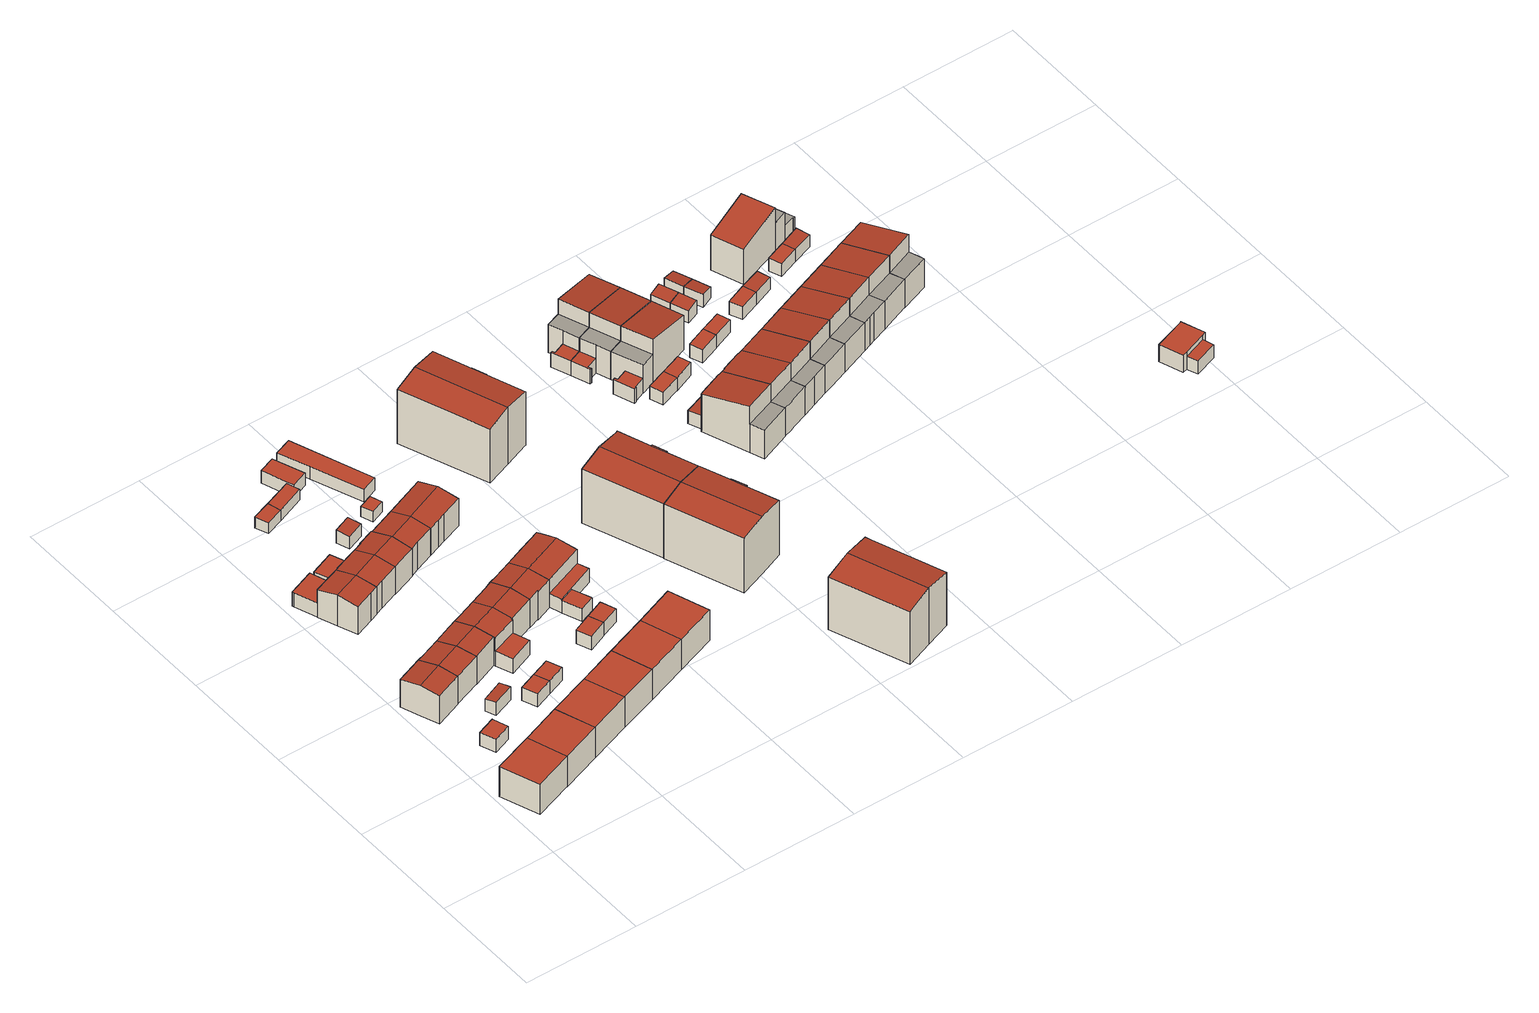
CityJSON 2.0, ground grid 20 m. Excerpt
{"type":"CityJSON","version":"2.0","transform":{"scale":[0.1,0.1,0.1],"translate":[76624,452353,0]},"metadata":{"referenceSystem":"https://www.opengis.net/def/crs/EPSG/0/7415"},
"CityObjects":{
"building1":{"type":"Building","attributes":{"Volume":308.01,"Dakoppervlakte":51.29,"Muuroppervlakte":172.04,"Vloeroppervlakte":51.29,"hoogte_Z_max_in_m_NAP":6.86,"GEB_DOEL":"woonfunctie","dateOfConstruction":"1957-01-01","measuredHeight":6.01},"geometry":[{"type":"Solid","lod":"2","boundaries":[[[[0,1,2,3]],[[4,5,6,7]],[[3,2,7,6]],[[7,2,1,4]],[[0,5,4,1]],[[0,3,6,5]]]],"semantics":{"surfaces":[{"type":"GroundSurface"},{"type":"RoofSurface"},{"type":"WallSurface"}],"values":[[0,1,2,2,2,2]]}}]},
"building2":{"type":"Building","attributes":{"Volume":24.02,"Dakoppervlakte":9.42,"Muuroppervlakte":31.47,"Vloeroppervlakte":9.42,"hoogte_Z_max_in_m_NAP":3.46,"GEB_DOEL":"onbekend","dateOfConstruction":"1957-01-01","measuredHeight":2.55},"geometry":[{"type":"Solid","lod":"2","boundaries":[[[[8,9,10,11,12]],[[13,14,15,16,17]],[[12,11,16,15]],[[11,10,17,16]],[[14,13,17,10,9,8]],[[8,12,15,14]]]],"semantics":{"surfaces":[{"type":"GroundSurface"},{"type":"RoofSurface"},{"type":"WallSurface"}],"values":[[0,1,2,2,2,2]]}}]},
"building3":{"type":"Building","attributes":{"Volume":195.66,"Dakoppervlakte":34.25,"Muuroppervlakte":133.45,"Vloeroppervlakte":33.78,"hoogte_Z_max_in_m_NAP":6.92,"GEB_DOEL":"woonfunctie","dateOfConstruction":"1956-01-01","measuredHeight":6.08},"geometry":[{"type":"Solid","lod":"2","boundaries":[[[[18,19,20,21,22,23,24]],[[25,26,27,28]],[[29,30,31,28,27]],[[20,19,29,27]],[[19,18,30,29]],[[31,24,23,22,25,28]],[[22,21,26,25]],[[20,27,26,21]],[[24,31,30,18]]]],"semantics":{"surfaces":[{"type":"GroundSurface"},{"type":"RoofSurface"},{"type":"WallSurface"}],"values":[[0,1,1,2,2,2,2,2,2]]}}]},
"building4":{"type":"Building","attributes":{"Volume":318.69,"Dakoppervlakte":52.84,"Muuroppervlakte":175.41,"Vloeroppervlakte":52.84,"hoogte_Z_max_in_m_NAP":6.86,"GEB_DOEL":"woonfunctie","dateOfConstruction":"1957-01-01","measuredHeight":6.03},"geometry":[{"type":"Solid","lod":"2","boundaries":[[[[32,33,34,35]],[[36,4,7,37]],[[32,35,37,7]],[[34,36,37,35]],[[33,4,36,34]],[[33,32,7,4]]]],"semantics":{"surfaces":[{"type":"GroundSurface"},{"type":"RoofSurface"},{"type":"WallSurface"}],"values":[[0,1,2,2,2,2]]}}]},
"building5":{"type":"Building","attributes":{"Volume":195.69,"Dakoppervlakte":34.46,"Muuroppervlakte":133,"Vloeroppervlakte":33.98,"hoogte_Z_max_in_m_NAP":6.92,"GEB_DOEL":"woonfunctie","dateOfConstruction":"1956-01-01","measuredHeight":6.04},"geometry":[{"type":"Solid","lod":"2","boundaries":[[[[38,39,40,41,42,43,44]],[[26,45,46,27]],[[47,48,29,27,46]],[[47,39,38,44,29,48]],[[45,26,42,41]],[[40,46,45,41]],[[43,42,26,27,29,44]],[[40,39,47,46]]]],"semantics":{"surfaces":[{"type":"GroundSurface"},{"type":"RoofSurface"},{"type":"WallSurface"}],"values":[[0,1,1,2,2,2,2,2]]}}]},
"building6":{"type":"Building","attributes":{"Volume":20.18,"Dakoppervlakte":8.06,"Muuroppervlakte":30.24,"Vloeroppervlakte":8.04,"hoogte_Z_max_in_m_NAP":3.47,"GEB_DOEL":"onbekend","dateOfConstruction":"1956-01-01","measuredHeight":2.57},"geometry":[{"type":"Solid","lod":"2","boundaries":[[[[49,50,51,52,53,54]],[[55,56,57,58,59,60]],[[56,55,60,52,51,50]],[[50,49,57,56]],[[53,59,58,57,49,54]],[[52,60,59,53]]]],"semantics":{"surfaces":[{"type":"GroundSurface"},{"type":"RoofSurface"},{"type":"WallSurface"}],"values":[[0,1,2,2,2,2]]}}]},
"building7":{"type":"Building","attributes":{"Volume":263.28,"Dakoppervlakte":57.04,"Muuroppervlakte":160.86,"Vloeroppervlakte":56.4,"hoogte_Z_max_in_m_NAP":6.96,"GEB_DOEL":"woonfunctie","dateOfConstruction":"1957-01-01","measuredHeight":6.13},"geometry":[{"type":"Solid","lod":"2","boundaries":[[[[61,62,63,64,65,66,67,68,69,70,71,72]],[[73,74,75,76,77]],[[78,79,80,81,82]],[[78,82,83,84,85,86]],[[65,77,76,66]],[[65,64,73,77]],[[63,62,75,74]],[[72,71,79,78]],[[71,70,80,79]],[[81,80,70,69]],[[81,69,68,67,83,82]],[[83,67,66,84]],[[66,76,84]],[[78,86,85,75,62,61,72]],[[85,84,76,75]],[[64,63,74,73]]]],"semantics":{"surfaces":[{"type":"GroundSurface"},{"type":"RoofSurface"},{"type":"WallSurface"}],"values":[[0,1,1,1,2,2,2,2,2,2,2,2,2,2,2,2]]}}]},
"building8":{"type":"Building","attributes":{"Volume":337.28,"Dakoppervlakte":55.93,"Muuroppervlakte":180.57,"Vloeroppervlakte":55.93,"hoogte_Z_max_in_m_NAP":6.86,"GEB_DOEL":"woonfunctie","dateOfConstruction":"1957-01-01","measuredHeight":6.03},"geometry":[{"type":"Solid","lod":"2","boundaries":[[[[35,34,87,88,89]],[[90,91,92,36,37]],[[35,89,90,37]],[[89,88,91,90]],[[36,92,91,88,87,34]],[[34,35,37,36]]]],"semantics":{"surfaces":[{"type":"GroundSurface"},{"type":"RoofSurface"},{"type":"WallSurface"}],"values":[[0,1,2,2,2,2]]}}]},
"building9":{"type":"Building","attributes":{"Volume":192.55,"Dakoppervlakte":33.73,"Muuroppervlakte":132.56,"Vloeroppervlakte":33.27,"hoogte_Z_max_in_m_NAP":6.92,"GEB_DOEL":"woonfunctie","dateOfConstruction":"1956-01-01","measuredHeight":6.07},"geometry":[{"type":"Solid","lod":"2","boundaries":[[[[93,94,95,96,97,98,99]],[[45,100,101,46]],[[47,46,101,102,103]],[[95,94,102,101]],[[103,102,94,93]],[[98,97,45,46,47,99]],[[97,96,100,45]],[[100,96,95,101]],[[99,47,103,93]]]],"semantics":{"surfaces":[{"type":"GroundSurface"},{"type":"RoofSurface"},{"type":"WallSurface"}],"values":[[0,1,1,2,2,2,2,2,2]]}}]},
"building10":{"type":"Building","attributes":{"Volume":23.64,"Dakoppervlakte":9.18,"Muuroppervlakte":31.36,"Vloeroppervlakte":9.18,"hoogte_Z_max_in_m_NAP":3.46,"GEB_DOEL":"onbekend","dateOfConstruction":"1957-01-01","measuredHeight":2.57},"geometry":[{"type":"Solid","lod":"2","boundaries":[[[[104,105,106,107,108]],[[109,110,111,112,113]],[[107,109,113,108]],[[111,110,109,107,106,105]],[[104,112,111,105]],[[108,113,112,104]]]],"semantics":{"surfaces":[{"type":"GroundSurface"},{"type":"RoofSurface"},{"type":"WallSurface"}],"values":[[0,1,2,2,2,2]]}}]},
"building11":{"type":"Building","attributes":{"Volume":254.71,"Dakoppervlakte":53.95,"Muuroppervlakte":158.53,"Vloeroppervlakte":53.3,"hoogte_Z_max_in_m_NAP":6.96,"GEB_DOEL":"woonfunctie","dateOfConstruction":"1957-01-01","measuredHeight":6.1},"geometry":[{"type":"Solid","lod":"2","boundaries":[[[[114,115,116,117,118,119,120,121,122,123,124,125]],[[126,127,82,81,128]],[[129,130,83,82,127,131,132]],[[133,134,135,136]],[[117,131,127,118]],[[117,116,132,131]],[[129,133,125,124,130]],[[124,123,83,130]],[[83,123,122,121,81,82]],[[121,120,128,81]],[[119,126,128,120]],[[118,127,126,119]],[[134,116,115,135]],[[114,136,135,115]],[[136,114,125,133]],[[129,132,134,133]],[[116,134,132]]]],"semantics":{"surfaces":[{"type":"GroundSurface"},{"type":"RoofSurface"},{"type":"WallSurface"}],"values":[[0,1,1,1,2,2,2,2,2,2,2,2,2,2,2,2,2]]}}]},
"building12":{"type":"Building","attributes":{"Volume":23.75,"Dakoppervlakte":9.19,"Muuroppervlakte":31.51,"Vloeroppervlakte":9.19,"hoogte_Z_max_in_m_NAP":3.46,"GEB_DOEL":"onbekend","dateOfConstruction":"1957-01-01","measuredHeight":2.59},"geometry":[{"type":"Solid","lod":"2","boundaries":[[[[137,104,108,138,139]],[[140,141,142,113,112]],[[108,104,112,113]],[[104,137,140,112]],[[142,141,140,137,139,138]],[[138,108,113,142]]]],"semantics":{"surfaces":[{"type":"GroundSurface"},{"type":"RoofSurface"},{"type":"WallSurface"}],"values":[[0,1,2,2,2,2]]}}]},
"building13":{"type":"Building","attributes":{"Volume":240.61,"Dakoppervlakte":48.95,"Muuroppervlakte":152.97,"Vloeroppervlakte":48.47,"hoogte_Z_max_in_m_NAP":6.92,"GEB_DOEL":"woonfunctie","dateOfConstruction":"1956-01-01","measuredHeight":6.09},"geometry":[{"type":"Solid","lod":"2","boundaries":[[[[95,94,143,144,145,146,147,148,149,150,151,96]],[[101,152,153,154,102]],[[155,156,157,158,152,101,100]],[[159,160,161,162]],[[144,153,152,145]],[[143,154,153,144]],[[102,94,95,96,100,101]],[[155,100,96,151,161]],[[156,160,148,147,157]],[[157,147,146,158]],[[145,152,158,146]],[[151,150,162,161]],[[150,149,159,162]],[[159,149,148,160]],[[156,155,161,160]],[[143,94,102,154]]]],"semantics":{"surfaces":[{"type":"GroundSurface"},{"type":"RoofSurface"},{"type":"WallSurface"}],"values":[[0,1,1,1,2,2,2,2,2,2,2,2,2,2,2,2]]}}]},
"building14":{"type":"Building","attributes":{"Volume":310.63,"Dakoppervlakte":51.51,"Muuroppervlakte":173.12,"Vloeroppervlakte":51.51,"hoogte_Z_max_in_m_NAP":6.86,"GEB_DOEL":"woonfunctie","dateOfConstruction":"1957-01-01","measuredHeight":6.03},"geometry":[{"type":"Solid","lod":"2","boundaries":[[[[89,88,163,164]],[[165,91,90,166]],[[89,164,166,90]],[[163,165,166,164]],[[88,91,165,163]],[[88,89,90,91]]]],"semantics":{"surfaces":[{"type":"GroundSurface"},{"type":"RoofSurface"},{"type":"WallSurface"}],"values":[[0,1,2,2,2,2]]}}]},
"building15":{"type":"Building","attributes":{"Volume":16.62,"Dakoppervlakte":7.78,"Muuroppervlakte":24.2,"Vloeroppervlakte":7.77,"hoogte_Z_max_in_m_NAP":2.98,"GEB_DOEL":"onbekend","dateOfConstruction":"1957-01-01","measuredHeight":2.18},"geometry":[{"type":"Solid","lod":"2","boundaries":[[[[167,168,169,170]],[[171,172,173,174]],[[172,167,170,173]],[[170,169,174,173]],[[169,168,171,174]],[[168,167,172,171]]]],"semantics":{"surfaces":[{"type":"GroundSurface"},{"type":"RoofSurface"},{"type":"WallSurface"}],"values":[[0,1,2,2,2,2]]}}]},
"building16":{"type":"Building","attributes":{"Volume":188.04,"Dakoppervlakte":32.9,"Muuroppervlakte":132.17,"Vloeroppervlakte":62.35,"hoogte_Z_max_in_m_NAP":6.96,"GEB_DOEL":"woonfunctie","dateOfConstruction":"1957-01-01","measuredHeight":6.15},"geometry":[{"type":"Solid","lod":"2","boundaries":[[[[175,176,177,178,179,180,181,182,183]],[[126,184,185,186,127]],[[187,188,189,131,127,186]],[[179,178,187,186]],[[188,187,178,177]],[[189,188,177,176]],[[131,189,176,175]],[[131,175,183,182,126,127]],[[126,182,181,180,185,184]],[[185,180,179,186]]]],"semantics":{"surfaces":[{"type":"GroundSurface"},{"type":"RoofSurface"},{"type":"WallSurface"}],"values":[[0,1,1,2,2,2,2,2,2,2]]}}]},
"building17":{"type":"Building","attributes":{"Volume":191.52,"Dakoppervlakte":33.47,"Muuroppervlakte":132.57,"Vloeroppervlakte":33.01,"hoogte_Z_max_in_m_NAP":6.92,"GEB_DOEL":"woonfunctie","dateOfConstruction":"1956-01-01","measuredHeight":6.09},"geometry":[{"type":"Solid","lod":"2","boundaries":[[[[145,144,190,191,192,193,146]],[[194,152,158,195]],[[196,197,153,152,194]],[[145,146,158,152]],[[195,158,146,193]],[[197,196,191,190]],[[144,153,197,190]],[[145,152,153,144]],[[194,195,193,192,191,196]]]],"semantics":{"surfaces":[{"type":"GroundSurface"},{"type":"RoofSurface"},{"type":"WallSurface"}],"values":[[0,1,1,2,2,2,2,2,2]]}}]},
"building18":{"type":"Building","attributes":{"Volume":19.11,"Dakoppervlakte":7.61,"Muuroppervlakte":28.11,"Vloeroppervlakte":7.58,"hoogte_Z_max_in_m_NAP":3.52,"GEB_DOEL":"onbekend","dateOfConstruction":"1957-01-01","measuredHeight":2.61},"geometry":[{"type":"Solid","lod":"2","boundaries":[[[[198,199,200,201]],[[202,203,204,205]],[[204,199,198,205]],[[205,198,201,202]],[[202,201,200,203]],[[200,199,204,203]]]],"semantics":{"surfaces":[{"type":"GroundSurface"},{"type":"RoofSurface"},{"type":"WallSurface"}],"values":[[0,1,2,2,2,2]]}}]},
"building19":{"type":"Building","attributes":{"Volume":25.66,"Dakoppervlakte":11.97,"Muuroppervlakte":32.19,"Vloeroppervlakte":11.97,"hoogte_Z_max_in_m_NAP":2.98,"GEB_DOEL":"onbekend","dateOfConstruction":"1957-01-01","measuredHeight":2.18},"geometry":[{"type":"Solid","lod":"2","boundaries":[[[[167,170,206,207,208]],[[173,172,209,210,211]],[[170,167,172,173]],[[167,208,209,172]],[[209,208,207,210]],[[206,211,210,207]],[[170,173,211,206]]]],"semantics":{"surfaces":[{"type":"GroundSurface"},{"type":"RoofSurface"},{"type":"WallSurface"}],"values":[[0,1,2,2,2,2,2]]}}]},
"building20":{"type":"Building","attributes":{"Volume":204.36,"Dakoppervlakte":36.32,"Muuroppervlakte":134.94,"Vloeroppervlakte":35.67,"hoogte_Z_max_in_m_NAP":6.96,"GEB_DOEL":"woonfunctie","dateOfConstruction":"1957-01-01","measuredHeight":6.06},"geometry":[{"type":"Solid","lod":"2","boundaries":[[[[212,213,214,215,216,217,218]],[[219,220,186,221]],[[186,185,222,223,221]],[[215,214,185,186]],[[214,213,222,185]],[[223,212,218,217,219,221]],[[216,220,219,217]],[[220,216,215,186]],[[213,212,223,222]]]],"semantics":{"surfaces":[{"type":"GroundSurface"},{"type":"RoofSurface"},{"type":"WallSurface"}],"values":[[0,1,1,2,2,2,2,2,2]]}}]},
"building21":{"type":"Building","attributes":{"Volume":337.92,"Dakoppervlakte":55.92,"Muuroppervlakte":180.88,"Vloeroppervlakte":55.92,"hoogte_Z_max_in_m_NAP":6.86,"GEB_DOEL":"woonfunctie","dateOfConstruction":"1957-01-01","measuredHeight":6.04},"geometry":[{"type":"Solid","lod":"2","boundaries":[[[[164,163,224,225]],[[165,166,226,227]],[[164,225,226,166]],[[224,227,226,225]],[[227,224,163,165]],[[163,164,166,165]]]],"semantics":{"surfaces":[{"type":"GroundSurface"},{"type":"RoofSurface"},{"type":"WallSurface"}],"values":[[0,1,2,2,2,2]]}}]},
"building22":{"type":"Building","attributes":{"Volume":204.3,"Dakoppervlakte":35.08,"Muuroppervlakte":138.69,"Vloeroppervlakte":52.67,"hoogte_Z_max_in_m_NAP":6.92,"GEB_DOEL":"woonfunctie","dateOfConstruction":"1956-01-01","measuredHeight":6.2},"geometry":[{"type":"Solid","lod":"2","boundaries":[[[[228,229,230,231,232,233,234,235,236,237]],[[238,239,240,194,195,241,242]],[[243,244,196,194,240]],[[232,231,243,240]],[[230,244,243,231]],[[196,244,230,229]],[[196,229,228,237,195,194]],[[236,235,242,241,195,237]],[[235,234,238,242]],[[234,233,239,238]],[[239,233,232,240]]]],"semantics":{"surfaces":[{"type":"GroundSurface"},{"type":"RoofSurface"},{"type":"WallSurface"}],"values":[[0,1,1,2,2,2,2,2,2,2,2]]}}]},
"building23":{"type":"Building","attributes":{"Volume":24.46,"Dakoppervlakte":9.38,"Muuroppervlakte":32.18,"Vloeroppervlakte":9.38,"hoogte_Z_max_in_m_NAP":3.46,"GEB_DOEL":"onbekend","dateOfConstruction":"1957-01-01","measuredHeight":2.61},"geometry":[{"type":"Solid","lod":"2","boundaries":[[[[245,246,247,248,249]],[[250,251,252,253,254]],[[245,254,253,246]],[[251,250,254,245,249,248]],[[247,252,251,248]],[[247,246,253,252]]]],"semantics":{"surfaces":[{"type":"GroundSurface"},{"type":"RoofSurface"},{"type":"WallSurface"}],"values":[[0,1,2,2,2,2]]}}]},
"building24":{"type":"Building","attributes":{"Volume":42.63,"Dakoppervlakte":17.2,"Muuroppervlakte":43.17,"Vloeroppervlakte":17.2,"hoogte_Z_max_in_m_NAP":3.29,"GEB_DOEL":"onbekend","dateOfConstruction":"1957-01-01","measuredHeight":2.48},"geometry":[{"type":"Solid","lod":"2","boundaries":[[[[255,207,206,256,257]],[[258,259,260,261,262]],[[207,255,262,261]],[[255,257,258,262]],[[257,256,259,258]],[[261,260,259,256,206,207]]]],"semantics":{"surfaces":[{"type":"GroundSurface"},{"type":"RoofSurface"},{"type":"WallSurface"}],"values":[[0,1,2,2,2,2]]}}]},
"building25":{"type":"Building","attributes":{"Volume":10.39,"Dakoppervlakte":5.35,"Muuroppervlakte":18.02,"Vloeroppervlakte":8.95,"hoogte_Z_max_in_m_NAP":2.86,"GEB_DOEL":"onbekend","dateOfConstruction":"1957-01-01","measuredHeight":1.94},"geometry":[{"type":"Solid","lod":"2","boundaries":[[[[263,264,265,266]],[[267,268,269,270]],[[266,268,267,263]],[[266,265,269,268]],[[264,270,269,265]],[[264,263,267,270]]]],"semantics":{"surfaces":[{"type":"GroundSurface"},{"type":"RoofSurface"},{"type":"WallSurface"}],"values":[[0,1,2,2,2,2]]}}]},
"building26":{"type":"Building","attributes":{"Volume":24.09,"Dakoppervlakte":9.38,"Muuroppervlakte":31.68,"Vloeroppervlakte":9.38,"hoogte_Z_max_in_m_NAP":3.46,"GEB_DOEL":"onbekend","dateOfConstruction":"1957-01-01","measuredHeight":2.57},"geometry":[{"type":"Solid","lod":"2","boundaries":[[[[271,272,273,274,275,276]],[[277,278,279,253,252,280]],[[275,274,252,253]],[[252,274,273,272,277,280]],[[279,278,277,272,271,276]],[[275,253,279,276]]]],"semantics":{"surfaces":[{"type":"GroundSurface"},{"type":"RoofSurface"},{"type":"WallSurface"}],"values":[[0,1,2,2,2,2]]}}]},
"building27":{"type":"Building","attributes":{"Volume":301.67,"Dakoppervlakte":53.22,"Muuroppervlakte":162.05,"Vloeroppervlakte":52.26,"hoogte_Z_max_in_m_NAP":6.96,"GEB_DOEL":"woonfunctie","dateOfConstruction":"1957-01-01","measuredHeight":6.1},"geometry":[{"type":"Solid","lod":"2","boundaries":[[[[281,282,283,284,212,218,217,285]],[[286,287,288,289,221,223]],[[289,290,219,221]],[[218,212,223,221]],[[286,223,212,284]],[[284,283,287,286]],[[283,282,288,287]],[[288,282,281,285,290,289]],[[217,219,290,285]],[[219,217,218,221]]]],"semantics":{"surfaces":[{"type":"GroundSurface"},{"type":"RoofSurface"},{"type":"WallSurface"}],"values":[[0,1,1,2,2,2,2,2,2,2]]}}]},
"building28":{"type":"Building","attributes":{"Volume":382.02,"Dakoppervlakte":81.12,"Muuroppervlakte":194.88,"Vloeroppervlakte":80.37,"hoogte_Z_max_in_m_NAP":6.92,"GEB_DOEL":"woonfunctie","dateOfConstruction":"1956-01-01","measuredHeight":6.06},"geometry":[{"type":"Solid","lod":"2","boundaries":[[[[291,292,293,294,295,296,297,298,299,300,301,302,303,304,305,306]],[[240,307,308,309,310,311,243]],[[307,240,239,312]],[[313,314,315,316]],[[317,318,319,320,321,322]],[[293,292,321,315,314]],[[321,292,291,322]],[[291,306,317,322]],[[303,302,316,315,321,320]],[[312,239,314,313]],[[314,239,240,243,295,294,293]],[[297,296,295,243,311,310,309,298]],[[316,302,301,313]],[[307,312,313,301,300,299,298,309,308]],[[304,303,320,319,318,317,306,305]]]],"semantics":{"surfaces":[{"type":"GroundSurface"},{"type":"RoofSurface"},{"type":"WallSurface"}],"values":[[0,1,1,1,1,2,2,2,2,2,2,2,2,2,2]]}}]},
"building29":{"type":"Building","attributes":{"Volume":113.27,"Dakoppervlakte":45.38,"Muuroppervlakte":89.68,"Vloeroppervlakte":45.38,"hoogte_Z_max_in_m_NAP":3.29,"GEB_DOEL":"onbekend","dateOfConstruction":"1957-01-01","measuredHeight":2.5},"geometry":[{"type":"Solid","lod":"2","boundaries":[[[[323,324,325,326,327]],[[328,329,330,331,332]],[[327,326,331,330]],[[326,325,332,331]],[[325,324,328,332]],[[323,329,328,324]],[[323,327,330,329]]]],"semantics":{"surfaces":[{"type":"GroundSurface"},{"type":"RoofSurface"},{"type":"WallSurface"}],"values":[[0,1,2,2,2,2,2]]}}]},
"building30":{"type":"Building","attributes":{"Volume":328.26,"Dakoppervlakte":54.54,"Muuroppervlakte":177.83,"Vloeroppervlakte":54.54,"hoogte_Z_max_in_m_NAP":6.86,"GEB_DOEL":"woonfunctie","dateOfConstruction":"1957-01-01","measuredHeight":6.02},"geometry":[{"type":"Solid","lod":"2","boundaries":[[[[224,333,334,225]],[[227,226,335,336]],[[225,334,335,226]],[[335,334,333,336]],[[224,227,336,333]],[[224,225,226,227]]]],"semantics":{"surfaces":[{"type":"GroundSurface"},{"type":"RoofSurface"},{"type":"WallSurface"}],"values":[[0,1,2,2,2,2]]}}]},
"building31":{"type":"Building","attributes":{"Volume":1723.98,"Dakoppervlakte":158.23,"Muuroppervlakte":562.35,"Vloeroppervlakte":156.54,"hoogte_Z_max_in_m_NAP":12.19,"GEB_DOEL":"woonfunctie","dateOfConstruction":"1957-01-01","measuredHeight":11.37},"geometry":[{"type":"Solid","lod":"2","boundaries":[[[[337,338,339,340,341,342,343,344,345,346,347,348]],[[349,350,351,352,353]],[[354,349,353,355,356]],[[357,358,359,360]],[[350,349,354,347,346,345]],[[352,351,350,345,344,343]],[[342,353,352,343]],[[357,360,339,338]],[[338,337,358,357]],[[358,337,348,359]],[[360,359,348,347,354,356,340,339]],[[340,356,355,353,342,341]]]],"semantics":{"surfaces":[{"type":"GroundSurface"},{"type":"RoofSurface"},{"type":"WallSurface"}],"values":[[0,1,1,1,2,2,2,2,2,2,2,2]]}}]},
"building32":{"type":"Building","attributes":{"Volume":1497.61,"Dakoppervlakte":137.6,"Muuroppervlakte":517.41,"Vloeroppervlakte":136.12,"hoogte_Z_max_in_m_NAP":12.19,"GEB_DOEL":"woonfunctie","dateOfConstruction":"1957-01-01","measuredHeight":11.36},"geometry":[{"type":"Solid","lod":"2","boundaries":[[[[361,362,363,364,365,366,367,368,369,370,371]],[[372,373,374,375]],[[376,377,378,379]],[[380,375,374,381,382,379,378]],[[363,362,376,379,382,381,365,364]],[[365,381,374,366]],[[366,374,373,367]],[[367,373,372,368]],[[368,372,375,369]],[[361,371,370,380,378,377]],[[369,375,380,370]],[[376,362,361,377]]]],"semantics":{"surfaces":[{"type":"GroundSurface"},{"type":"RoofSurface"},{"type":"WallSurface"}],"values":[[0,1,1,1,2,2,2,2,2,2,2,2]]}}]},
"building33":{"type":"Building","attributes":{"Volume":1506.78,"Dakoppervlakte":137.26,"Muuroppervlakte":521.2,"Vloeroppervlakte":135.78,"hoogte_Z_max_in_m_NAP":12.19,"GEB_DOEL":"woonfunctie","dateOfConstruction":"1957-01-01","measuredHeight":11.46},"geometry":[{"type":"Solid","lod":"2","boundaries":[[[[383,384,385,386,387,388,389,390,391,392,393,394]],[[378,377,395,396]],[[397,398,399,400,401]],[[401,400,402,380,378,396,403]],[[397,388,387,386,399,398]],[[399,386,385,400]],[[383,380,402,400,385,384]],[[377,378,380,383,394,393]],[[377,393,392,395]],[[395,392,391,390,403,396]],[[401,403,390,389]],[[397,401,389,388]]]],"semantics":{"surfaces":[{"type":"GroundSurface"},{"type":"RoofSurface"},{"type":"WallSurface"}],"values":[[0,1,1,1,2,2,2,2,2,2,2,2]]}}]},
"building34":{"type":"Building","attributes":{"Volume":1543.37,"Dakoppervlakte":142.32,"Muuroppervlakte":517.43,"Vloeroppervlakte":140.78,"hoogte_Z_max_in_m_NAP":12.19,"GEB_DOEL":"woonfunctie","dateOfConstruction":"1957-01-01","measuredHeight":11.33},"geometry":[{"type":"Solid","lod":"2","boundaries":[[[[404,405,406,407,408,409,410,411]],[[412,413,414,415,416,417]],[[418,419,412,417]],[[415,414,413,405,404,411]],[[418,408,407,419]],[[406,412,419,407]],[[410,409,408,418,417,416,415,411]],[[406,405,413,412]]]],"semantics":{"surfaces":[{"type":"GroundSurface"},{"type":"RoofSurface"},{"type":"WallSurface"}],"values":[[0,1,1,2,2,2,2,2]]}}]},
"building35":{"type":"Building","attributes":{"Volume":22.53,"Dakoppervlakte":8.74,"Muuroppervlakte":31.47,"Vloeroppervlakte":8.72,"hoogte_Z_max_in_m_NAP":3.51,"GEB_DOEL":"onbekend","dateOfConstruction":"1998-01-01","measuredHeight":2.66},"geometry":[{"type":"Solid","lod":"2","boundaries":[[[[420,421,422,423]],[[424,425,426,427]],[[420,423,425,424]],[[423,422,426,425]],[[426,422,421,427]],[[427,421,420,424]]]],"semantics":{"surfaces":[{"type":"GroundSurface"},{"type":"RoofSurface"},{"type":"WallSurface"}],"values":[[0,1,2,2,2,2]]}}]},
"building36":{"type":"Building","attributes":{"Volume":509.58,"Dakoppervlakte":59.89,"Muuroppervlakte":276.18,"Vloeroppervlakte":73.76,"hoogte_Z_max_in_m_NAP":10.11,"GEB_DOEL":"woonfunctie","dateOfConstruction":"1998-01-01","measuredHeight":9.16},"geometry":[{"type":"Solid","lod":"2","boundaries":[[[[428,429,430,431,432,433,434,435,436,437,438]],[[439,440,441,442]],[[443,444,445,446,447,448,449]],[[450,451,452,453]],[[445,444,439,433,432]],[[446,445,432,431]],[[438,448,450]],[[438,437,449,448]],[[437,436,440,443,449]],[[451,430,429,452]],[[453,452,429,428]],[[428,438,450,453]],[[447,451,450,448]],[[435,441,440,436]],[[441,435,434,442]],[[442,434,433,439]],[[443,440,439,444]],[[447,446,431,430,451]]]],"semantics":{"surfaces":[{"type":"GroundSurface"},{"type":"OuterFloorSurface"},{"type":"RoofSurface"},{"type":"WallSurface"}],"values":[[0,1,2,2,3,3,3,3,3,3,3,3,3,3,3,3,3,3]]}}]},
"building37":{"type":"Building","attributes":{"Volume":457.11,"Dakoppervlakte":53.86,"Muuroppervlakte":263.56,"Vloeroppervlakte":66.95,"hoogte_Z_max_in_m_NAP":9.55,"GEB_DOEL":"woonfunctie","dateOfConstruction":"1998-01-01","measuredHeight":8.69},"geometry":[{"type":"Solid","lod":"2","boundaries":[[[[454,455,456,457,458,459,460,461,462,463,464]],[[465,466,467,468,469]],[[470,471,472,473]],[[474,475,476,477,478,479]],[[470,473,463,462]],[[473,472,466,464,463]],[[466,465,477,454,464]],[[461,460,468,467]],[[469,468,460,459,478]],[[478,459,458,479]],[[458,457,474,479]],[[457,456,475,474]],[[456,455,476,475]],[[476,455,454,477]],[[478,477,465,469]],[[471,467,466,472]],[[471,470,462,461,467]]]],"semantics":{"surfaces":[{"type":"GroundSurface"},{"type":"OuterFloorSurface"},{"type":"RoofSurface"},{"type":"WallSurface"}],"values":[[0,1,2,2,3,3,3,3,3,3,3,3,3,3,3,3,3]]}}]},
"building38":{"type":"Building","attributes":{"Volume":453.97,"Dakoppervlakte":53.61,"Muuroppervlakte":262.56,"Vloeroppervlakte":66.66,"hoogte_Z_max_in_m_NAP":9.55,"GEB_DOEL":"woonfunctie","dateOfConstruction":"1998-01-01","measuredHeight":8.67},"geometry":[{"type":"Solid","lod":"2","boundaries":[[[[480,481,482,483,484,485,486,455,454,464,463]],[[466,465,487,488,489]],[[473,472,490,491]],[[476,492,493,494,495,477]],[[463,473,491,480]],[[491,490,489,481,480]],[[488,487,495,483,482]],[[482,481,489,488]],[[465,466,464,454,477]],[[485,484,494,493]],[[484,483,495,494]],[[455,476,477,454]],[[476,455,486,492]],[[493,492,486,485]],[[465,477,495,487]],[[472,466,489,490]],[[466,472,473,463,464]]]],"semantics":{"surfaces":[{"type":"GroundSurface"},{"type":"OuterFloorSurface"},{"type":"RoofSurface"},{"type":"WallSurface"}],"values":[[0,1,2,2,3,3,3,3,3,3,3,3,3,3,3,3,3]]}}]},
"building39":{"type":"Building","attributes":{"Volume":477.66,"Dakoppervlakte":56.45,"Muuroppervlakte":267.95,"Vloeroppervlakte":70.08,"hoogte_Z_max_in_m_NAP":9.55,"GEB_DOEL":"woonfunctie","dateOfConstruction":"1998-01-01","measuredHeight":8.7},"geometry":[{"type":"Solid","lod":"2","boundaries":[[[[481,480,496,497,498,499,500,501,502,503,504,505,506,482]],[[507,489,488,508,509]],[[491,490,510,511]],[[512,513,514,515,516,517,518,519]],[[510,507,497,496,511]],[[511,496,480,491]],[[482,488,489,481]],[[507,509,508,513,499,498,497]],[[519,501,500,512]],[[512,500,499,513]],[[514,506,505,515]],[[515,505,504,516]],[[504,503,517,516]],[[517,503,502,518]],[[519,518,502,501]],[[482,506,514,513,508,488]],[[507,510,490,489]],[[491,480,481,489,490]]]],"semantics":{"surfaces":[{"type":"GroundSurface"},{"type":"OuterFloorSurface"},{"type":"RoofSurface"},{"type":"WallSurface"}],"values":[[0,1,2,2,3,3,3,3,3,3,3,3,3,3,3,3,3,3]]}}]},
"building40":{"type":"Building","attributes":{"Volume":22.67,"Dakoppervlakte":8.74,"Muuroppervlakte":31.66,"Vloeroppervlakte":8.72,"hoogte_Z_max_in_m_NAP":3.51,"GEB_DOEL":"onbekend","dateOfConstruction":"1998-01-01","measuredHeight":2.68},"geometry":[{"type":"Solid","lod":"2","boundaries":[[[[520,521,522,523]],[[427,524,525,424]],[[520,523,524,427]],[[525,524,523,522]],[[521,424,525,522]],[[521,520,427,424]]]],"semantics":{"surfaces":[{"type":"GroundSurface"},{"type":"RoofSurface"},{"type":"WallSurface"}],"values":[[0,1,2,2,2,2]]}}]},
"building41":{"type":"Building","attributes":{"Volume":480.36,"Dakoppervlakte":56.58,"Muuroppervlakte":270.86,"Vloeroppervlakte":69.81,"hoogte_Z_max_in_m_NAP":10.11,"GEB_DOEL":"woonfunctie","dateOfConstruction":"1998-01-01","measuredHeight":9.11},"geometry":[{"type":"Solid","lod":"2","boundaries":[[[[526,527,528,529,530,531,532,533,534,535,536,537,538,539]],[[540,541,439,442,542,543]],[[544,545,546,547,548,445,444,549]],[[550,551,552,553]],[[539,538,445,548]],[[538,537,439,444,445]],[[545,544,531,530]],[[546,545,530,529,550]],[[548,547,553,526,539]],[[529,528,551,550]],[[527,552,551,528]],[[526,553,552,527]],[[546,550,553,547]],[[537,536,442,439]],[[442,536,535,534,533,540,543,542]],[[541,540,533,532]],[[541,549,444,439]],[[549,541,532,531,544]]]],"semantics":{"surfaces":[{"type":"GroundSurface"},{"type":"OuterFloorSurface"},{"type":"RoofSurface"},{"type":"WallSurface"}],"values":[[0,1,2,2,3,3,3,3,3,3,3,3,3,3,3,3,3,3]]}}]},
"building42":{"type":"Building","attributes":{"Volume":22.4,"Dakoppervlakte":8.64,"Muuroppervlakte":31.54,"Vloeroppervlakte":8.61,"hoogte_Z_max_in_m_NAP":3.51,"GEB_DOEL":"onbekend","dateOfConstruction":"1998-01-01","measuredHeight":2.68},"geometry":[{"type":"Solid","lod":"2","boundaries":[[[[554,555,556,557]],[[558,559,560,561]],[[554,557,559,558]],[[557,556,560,559]],[[555,561,560,556]],[[558,561,555,554]]]],"semantics":{"surfaces":[{"type":"GroundSurface"},{"type":"RoofSurface"},{"type":"WallSurface"}],"values":[[0,1,2,2,2,2]]}}]},
"building43":{"type":"Building","attributes":{"Volume":452.46,"Dakoppervlakte":45.98,"Muuroppervlakte":257.25,"Vloeroppervlakte":59.22,"hoogte_Z_max_in_m_NAP":10.11,"GEB_DOEL":"woonfunctie","dateOfConstruction":"1998-01-01","measuredHeight":9.13},"geometry":[{"type":"Solid","lod":"2","boundaries":[[[[532,531,562,563,564,565,566,533]],[[567,568,541,540,569,570]],[[549,571,572,544]],[[571,568,563,562,572]],[[544,572,562,531]],[[549,544,531,532,541]],[[563,568,567,564]],[[570,569,540,533,566,565]],[[532,533,540,541]],[[567,570,565,564]],[[549,541,568,571]]]],"semantics":{"surfaces":[{"type":"GroundSurface"},{"type":"OuterFloorSurface"},{"type":"RoofSurface"},{"type":"WallSurface"}],"values":[[0,1,2,3,3,3,3,3,3,3,3]]}}]},
"building44":{"type":"Building","attributes":{"Volume":22.23,"Dakoppervlakte":8.73,"Muuroppervlakte":31.1,"Vloeroppervlakte":8.71,"hoogte_Z_max_in_m_NAP":3.51,"GEB_DOEL":"onbekend","dateOfConstruction":"1998-01-01","measuredHeight":2.63},"geometry":[{"type":"Solid","lod":"2","boundaries":[[[[573,574,575,576]],[[577,558,561,578]],[[574,573,578,561]],[[578,573,576,577]],[[575,558,577,576]],[[575,574,561,558]]]],"semantics":{"surfaces":[{"type":"GroundSurface"},{"type":"RoofSurface"},{"type":"WallSurface"}],"values":[[0,1,2,2,2,2]]}}]},
"building45":{"type":"Building","attributes":{"Volume":20.07,"Dakoppervlakte":7.98,"Muuroppervlakte":29.14,"Vloeroppervlakte":7.9,"hoogte_Z_max_in_m_NAP":3.63,"GEB_DOEL":"onbekend","dateOfConstruction":"1998-01-01","measuredHeight":2.71},"geometry":[{"type":"Solid","lod":"2","boundaries":[[[[579,580,581,582]],[[583,584,585,586]],[[585,584,582,581]],[[581,580,586,585]],[[579,583,586,580]],[[583,579,582,584]]]],"semantics":{"surfaces":[{"type":"GroundSurface"},{"type":"RoofSurface"},{"type":"WallSurface"}],"values":[[0,1,2,2,2,2]]}}]},
"building46":{"type":"Building","attributes":{"Volume":18.26,"Dakoppervlakte":7.36,"Muuroppervlakte":27.41,"Vloeroppervlakte":7.28,"hoogte_Z_max_in_m_NAP":3.63,"GEB_DOEL":"onbekend","dateOfConstruction":"1998-01-01","measuredHeight":2.68},"geometry":[{"type":"Solid","lod":"2","boundaries":[[[[582,581,587,588]],[[584,589,590,585]],[[584,582,588,589]],[[590,589,588,587]],[[590,587,581,585]],[[582,584,585,581]]]],"semantics":{"surfaces":[{"type":"GroundSurface"},{"type":"RoofSurface"},{"type":"WallSurface"}],"values":[[0,1,2,2,2,2]]}}]},
"building47":{"type":"Building","attributes":{"Volume":459.16,"Dakoppervlakte":46.49,"Muuroppervlakte":259.14,"Vloeroppervlakte":59.89,"hoogte_Z_max_in_m_NAP":10.11,"GEB_DOEL":"woonfunctie","dateOfConstruction":"1998-01-01","measuredHeight":9.15},"geometry":[{"type":"Solid","lod":"2","boundaries":[[[[591,592,593,594,595,564,563,562]],[[567,596,597,598,599,568]],[[572,571,600,601]],[[562,572,601,591]],[[562,563,568,571,572]],[[591,601,600,599,592]],[[592,599,598,593]],[[568,563,564,567]],[[567,564,595,594,593,598,597,596]],[[571,568,599,600]]]],"semantics":{"surfaces":[{"type":"GroundSurface"},{"type":"OuterFloorSurface"},{"type":"RoofSurface"},{"type":"WallSurface"}],"values":[[0,1,2,3,3,3,3,3,3,3]]}}]},
"building48":{"type":"Building","attributes":{"Volume":18.82,"Dakoppervlakte":7.68,"Muuroppervlakte":27.77,"Vloeroppervlakte":7.59,"hoogte_Z_max_in_m_NAP":3.6,"GEB_DOEL":"onbekend","dateOfConstruction":"1998-01-01","measuredHeight":2.66},"geometry":[{"type":"Solid","lod":"2","boundaries":[[[[602,603,604,605]],[[606,607,608,609]],[[602,605,607,606]],[[604,608,607,605]],[[603,609,608,604]],[[603,602,606,609]]]],"semantics":{"surfaces":[{"type":"GroundSurface"},{"type":"RoofSurface"},{"type":"WallSurface"}],"values":[[0,1,2,2,2,2]]}}]},
"building49":{"type":"Building","attributes":{"Volume":18.71,"Dakoppervlakte":7.68,"Muuroppervlakte":27.62,"Vloeroppervlakte":7.59,"hoogte_Z_max_in_m_NAP":3.6,"GEB_DOEL":"onbekend","dateOfConstruction":"1998-01-01","measuredHeight":2.64},"geometry":[{"type":"Solid","lod":"2","boundaries":[[[[610,611,612,613]],[[614,606,609,615]],[[615,609,610,613]],[[613,612,614,615]],[[614,612,611,606]],[[610,609,606,611]]]],"semantics":{"surfaces":[{"type":"GroundSurface"},{"type":"RoofSurface"},{"type":"WallSurface"}],"values":[[0,1,2,2,2,2]]}}]},
"building50":{"type":"Building","attributes":{"Volume":21.92,"Dakoppervlakte":8.62,"Muuroppervlakte":30.88,"Vloeroppervlakte":8.6,"hoogte_Z_max_in_m_NAP":3.51,"GEB_DOEL":"onbekend","dateOfConstruction":"1998-01-01","measuredHeight":2.63},"geometry":[{"type":"Solid","lod":"2","boundaries":[[[[616,617,618,619]],[[620,621,622,623]],[[620,616,619,621]],[[619,618,622,621]],[[617,623,622,618]],[[623,617,616,620]]]],"semantics":{"surfaces":[{"type":"GroundSurface"},{"type":"RoofSurface"},{"type":"WallSurface"}],"values":[[0,1,2,2,2,2]]}}]},
"building51":{"type":"Building","attributes":{"Volume":454.94,"Dakoppervlakte":46.28,"Muuroppervlakte":257.5,"Vloeroppervlakte":59.64,"hoogte_Z_max_in_m_NAP":10.11,"GEB_DOEL":"woonfunctie","dateOfConstruction":"1998-01-01","measuredHeight":9.11},"geometry":[{"type":"Solid","lod":"2","boundaries":[[[[624,593,592,591,625,626]],[[627,599,598,628]],[[629,630,601,600]],[[630,629,627,626,625]],[[591,601,630,625]],[[591,592,599,600,601]],[[592,593,598,599]],[[593,624,628,598]],[[627,628,624,626]],[[600,599,627,629]]]],"semantics":{"surfaces":[{"type":"GroundSurface"},{"type":"OuterFloorSurface"},{"type":"RoofSurface"},{"type":"WallSurface"}],"values":[[0,1,2,3,3,3,3,3,3,3]]}}]},
"building52":{"type":"Building","attributes":{"Volume":22.17,"Dakoppervlakte":8.73,"Muuroppervlakte":31.02,"Vloeroppervlakte":8.7,"hoogte_Z_max_in_m_NAP":3.51,"GEB_DOEL":"onbekend","dateOfConstruction":"1998-01-01","measuredHeight":2.63},"geometry":[{"type":"Solid","lod":"2","boundaries":[[[[631,632,617,616]],[[633,620,623,634]],[[617,632,634,623]],[[634,632,631,633]],[[616,620,633,631]],[[616,617,623,620]]]],"semantics":{"surfaces":[{"type":"GroundSurface"},{"type":"RoofSurface"},{"type":"WallSurface"}],"values":[[0,1,2,2,2,2]]}}]},
"building53":{"type":"Building","attributes":{"Volume":455.4,"Dakoppervlakte":46.3,"Muuroppervlakte":257.63,"Vloeroppervlakte":59.69,"hoogte_Z_max_in_m_NAP":10.11,"GEB_DOEL":"woonfunctie","dateOfConstruction":"1998-01-01","measuredHeight":9.12},"geometry":[{"type":"Solid","lod":"2","boundaries":[[[[635,624,626,625,636,637,638,639]],[[640,641,627,628,642,643]],[[644,645,630,629]],[[644,641,637,636,645]],[[625,630,645,636]],[[625,626,627,629,630]],[[638,637,641,640]],[[626,624,628,627]],[[644,629,627,641]],[[628,624,635,642]],[[642,635,639,643]],[[643,639,638,640]]]],"semantics":{"surfaces":[{"type":"GroundSurface"},{"type":"OuterFloorSurface"},{"type":"RoofSurface"},{"type":"WallSurface"}],"values":[[0,1,2,3,3,3,3,3,3,3,3,3]]}}]},
"building54":{"type":"Building","attributes":{"Volume":21.56,"Dakoppervlakte":8.63,"Muuroppervlakte":30.38,"Vloeroppervlakte":8.61,"hoogte_Z_max_in_m_NAP":3.51,"GEB_DOEL":"onbekend","dateOfConstruction":"1998-01-01","measuredHeight":2.58},"geometry":[{"type":"Solid","lod":"2","boundaries":[[[[646,647,648,649]],[[650,651,652,653]],[[652,648,647,653]],[[647,646,650,653]],[[646,649,651,650]],[[649,648,652,651]]]],"semantics":{"surfaces":[{"type":"GroundSurface"},{"type":"RoofSurface"},{"type":"WallSurface"}],"values":[[0,1,2,2,2,2]]}}]},
"building55":{"type":"Building","attributes":{"Volume":485.1,"Dakoppervlakte":49.04,"Muuroppervlakte":267.66,"Vloeroppervlakte":71.31,"hoogte_Z_max_in_m_NAP":9.62,"GEB_DOEL":"woonfunctie","dateOfConstruction":"1998-01-01","measuredHeight":8.68},"geometry":[{"type":"Solid","lod":"2","boundaries":[[[[654,655,656,657,658,659,660,661,662,663,664,665,666,667]],[[668,669,670,671,672]],[[673,674,675,676,677,678,679,680]],[[681,682,683,684]],[[663,662,681,684,671]],[[672,683,682,661,660]],[[660,659,680,668,672]],[[664,663,671,670]],[[654,667,678,677]],[[667,666,679,678]],[[659,658,673,680]],[[658,657,674,673]],[[657,656,675,674]],[[655,676,675,656]],[[654,677,676,655]],[[669,668,680,679,666,665,664,670]],[[683,672,671,684]],[[681,662,661,682]]]],"semantics":{"surfaces":[{"type":"GroundSurface"},{"type":"OuterFloorSurface"},{"type":"RoofSurface"},{"type":"WallSurface"}],"values":[[0,1,1,2,3,3,3,3,3,3,3,3,3,3,3,3,3,3]]}}]},
"building56":{"type":"Building","attributes":{"Volume":468.07,"Dakoppervlakte":47.4,"Muuroppervlakte":260.69,"Vloeroppervlakte":61.14,"hoogte_Z_max_in_m_NAP":10.11,"GEB_DOEL":"woonfunctie","dateOfConstruction":"1998-01-01","measuredHeight":9.14},"geometry":[{"type":"Solid","lod":"2","boundaries":[[[[685,686,687,688,638,637,636,689]],[[690,691,641,640,692,693]],[[645,644,694,695]],[[636,645,695,689]],[[636,637,641,644,645]],[[695,694,691,685,689]],[[691,690,686,685]],[[637,638,640,641]],[[640,638,688,687,686,690,693,692]],[[644,641,691,694]]]],"semantics":{"surfaces":[{"type":"GroundSurface"},{"type":"OuterFloorSurface"},{"type":"RoofSurface"},{"type":"WallSurface"}],"values":[[0,1,2,3,3,3,3,3,3,3]]}}]},
"building57":{"type":"Building","attributes":{"Volume":21.67,"Dakoppervlakte":8.72,"Muuroppervlakte":30.33,"Vloeroppervlakte":8.7,"hoogte_Z_max_in_m_NAP":3.51,"GEB_DOEL":"onbekend","dateOfConstruction":"1998-01-01","measuredHeight":2.57},"geometry":[{"type":"Solid","lod":"2","boundaries":[[[[696,648,647,697]],[[698,699,653,652]],[[647,648,652,653]],[[648,696,698,652]],[[697,699,698,696]],[[697,647,653,699]]]],"semantics":{"surfaces":[{"type":"GroundSurface"},{"type":"RoofSurface"},{"type":"WallSurface"}],"values":[[0,1,2,2,2,2]]}}]},
"building58":{"type":"Building","attributes":{"Volume":453.2,"Dakoppervlakte":45.31,"Muuroppervlakte":259.86,"Vloeroppervlakte":58.43,"hoogte_Z_max_in_m_NAP":10.11,"GEB_DOEL":"woonfunctie","dateOfConstruction":"1998-01-01","measuredHeight":9.24},"geometry":[{"type":"Solid","lod":"2","boundaries":[[[[700,701,702,703,704,705,706]],[[691,690,707,708,709]],[[695,694,710,711]],[[706,695,711,700]],[[706,705,691,694,695]],[[711,710,709,701,700]],[[705,704,690,691]],[[690,704,703,707]],[[707,703,702,701,709,708]],[[694,691,709,710]]]],"semantics":{"surfaces":[{"type":"GroundSurface"},{"type":"OuterFloorSurface"},{"type":"RoofSurface"},{"type":"WallSurface"}],"values":[[0,1,2,3,3,3,3,3,3,3]]}}]},
"building59":{"type":"Building","attributes":{"Volume":107.01,"Dakoppervlakte":33.56,"Muuroppervlakte":78.42,"Vloeroppervlakte":33.56,"hoogte_Z_max_in_m_NAP":4.29,"GEB_DOEL":"overige gebruiksfunctie","dateOfConstruction":"1972-01-01","measuredHeight":3.38},"geometry":[{"type":"Solid","lod":"2","boundaries":[[[[712,713,714,715,716,717,718,719,720]],[[721,722,723,724,725,726,727]],[[728,729,730,731]],[[725,719,718,717,727,726]],[[727,717,716,721]],[[716,715,730,722,721]],[[712,720,724,723,729]],[[731,730,715,714]],[[714,713,728,731]],[[729,728,713,712]],[[723,722,730,729]],[[719,725,724,720]]]],"semantics":{"surfaces":[{"type":"GroundSurface"},{"type":"RoofSurface"},{"type":"WallSurface"}],"values":[[0,1,1,2,2,2,2,2,2,2,2,2]]}}]}
},
"vertices":[
[9,141,9],[78,165,9],[101,98,9],[33,74,9],[78,165,69],[9,141,69],[33,74,69],[101,98,69],
[84,257,9],[84,256,9],[93,231,9],[62,219,9],[52,245,9],[84,256,35],[84,257,35],[52,245,35],[62,219,35],[93,231,35],
[42,394,8],[56,399,8],[69,367,8],[80,336,8],[34,318,8],[22,349,8],[10,382,8],[34,318,64],[80,336,64],[69,367,69],[22,349,69],[56,399,63],[42,394,63],[10,382,63],
[101,98,8],[78,165,8],[147,190,8],[171,123,8],[147,190,69],[171,123,69],
[70,404,9],[102,416,9],[115,384,9],[128,353,9],[80,336,9],[69,367,9],[56,399,9],[128,353,64],[115,384,69],[102,416,63],[70,404,63],
[147,296,9],[110,282,9],[109,284,9],[103,300,9],[140,315,9],[147,297,9],[109,284,35],[110,282,35],[147,296,35],[147,297,35],[140,315,33],[103,300,33],
[30,608,8],[30,609,8],[16,647,8],[15,650,8],[60,667,8],[75,625,8],[77,626,8],[89,593,8],[102,561,8],[87,555,8],[55,543,8],[42,576,8],[15,650,36],[16,647,36],[30,609,36],[75,625,36],[60,667,36],[42,576,70],[55,543,63],[87,555,63],[102,561,63],[89,593,70],[77,626,63],[75,625,63],[30,609,63],[30,608,63],
[150,191,8],[221,216,8],[245,149,8],[245,149,69],[221,216,69],[150,191,69],
[135,429,8],[149,434,8],[161,402,8],[173,371,8],[128,353,8],[115,384,8],[102,416,8],[173,371,64],[161,402,69],[149,434,63],[135,429,63],
[200,272,9],[169,260,9],[160,283,9],[159,285,9],[190,297,9],[159,285,35],[160,283,35],[169,260,35],[200,272,35],[190,297,35],
[66,665,9],[107,681,9],[122,643,9],[125,644,9],[137,612,9],[150,579,9],[115,566,9],[102,561,9],[89,593,9],[77,626,9],[81,627,9],[81,628,9],[150,579,63],[137,612,70],[115,566,63],[81,628,63],[81,627,63],[125,644,63],[122,643,63],[81,628,36],[122,643,36],[107,681,36],[66,665,36],
[232,284,9],[222,309,9],[223,307,9],[232,284,35],[223,307,35],[222,309,35],
[163,439,8],[195,451,8],[207,419,8],[219,387,8],[217,386,8],[218,385,8],[228,357,8],[185,340,8],[174,369,8],[207,419,69],[195,451,63],[163,439,63],[174,369,63],[218,385,63],[217,386,64],[219,387,64],[228,357,37],[218,385,37],[174,369,37],[185,340,37],
[289,240,8],[312,172,8],[289,240,69],[312,172,69],
[112,806,8],[82,795,8],[73,817,8],[105,828,8],[82,795,29],[112,806,29],[105,828,30],[73,817,30],
[125,644,8],[140,649,8],[139,650,8],[168,661,8],[181,628,8],[193,595,8],[179,590,8],[150,579,8],[137,612,8],[179,590,63],[193,595,63],[181,628,70],[168,661,63],[139,650,63],[140,649,63],
[227,463,8],[241,469,8],[253,436,8],[264,404,8],[253,436,69],[264,404,64],[241,469,63],[227,463,63],
[185,708,9],[155,696,9],[147,718,9],[177,730,9],[177,730,35],[147,718,35],[155,696,33],[185,708,33],
[153,846,8],[158,834,8],[161,825,8],[161,825,29],[158,834,29],[153,846,30],
[241,614,9],[207,601,9],[193,595,9],[181,628,9],[169,660,9],[217,678,9],[229,646,9],[217,678,63],[169,660,63],[229,646,70],[207,601,63],[241,614,63],
[362,266,8],[385,198,8],[385,198,69],[362,266,69],
[253,436,7],[241,469,7],[255,474,7],[287,486,7],[299,454,7],[312,421,7],[284,410,7],[284,412,7],[266,405,7],[264,404,7],[284,410,63],[312,421,63],[299,454,69],[266,405,64],[284,412,64],[287,486,63],[255,474,63],
[297,336,8],[329,349,8],[339,324,8],[307,311,8],[298,334,8],[298,334,35],[307,311,35],[339,324,35],[329,349,35],[297,336,35],
[186,845,8],[138,888,8],[166,898,8],[166,898,33],[138,888,33],[153,846,33],[158,834,33],[186,845,33],
[234,751,9],[241,731,9],[218,722,9],[210,742,9],[234,751,29],[210,742,29],[218,722,29],[241,731,29],
[362,360,9],[371,336,9],[341,325,9],[339,324,9],[329,349,9],[361,362,9],[371,336,35],[362,360,35],[361,362,35],[341,325,35],
[299,673,9],[312,640,9],[274,626,9],[260,621,9],[287,705,9],[260,621,63],[274,626,63],[312,640,63],[299,673,70],[287,705,63],
[332,367,9],[319,400,9],[312,421,9],[299,454,9],[287,486,9],[308,494,9],[321,499,9],[359,513,9],[364,500,9],[371,481,9],[384,448,9],[391,428,9],[345,410,9],[349,400,9],[357,380,9],[358,377,9],[371,481,69],[364,500,66],[359,513,63],[321,499,63],[308,494,63],[384,448,63],[384,448,36],[312,421,36],[319,400,36],[391,428,36],[358,377,34],[357,380,34],[349,400,34],[345,410,34],[319,400,34],[332,367,34],
[261,775,8],[234,765,8],[200,852,8],[179,904,8],[209,915,8],[234,765,33],[261,775,33],[209,915,33],[179,904,33],[200,852,33],
[432,292,8],[456,223,8],[456,223,69],[432,292,69],
[465,810,8],[474,786,8],[471,785,8],[495,719,8],[494,719,8],[449,702,8],[405,686,8],[381,749,8],[348,836,8],[393,853,8],[439,870,8],[462,809,8],[393,853,122],[348,836,115],[381,749,115],[405,686,115],[449,702,122],[439,870,115],[494,719,115],[495,719,115],[474,786,112],[465,810,112],[462,809,112],[471,785,112],
[510,405,8],[460,537,8],[505,554,8],[546,569,8],[551,571,8],[571,516,8],[574,517,8],[583,493,8],[580,492,8],[600,440,8],[554,422,8],[583,493,114],[574,517,114],[571,516,115],[580,492,115],[460,537,115],[510,405,115],[554,422,122],[505,554,122],[600,440,115],[551,571,115],[546,569,115],
[600,440,7],[601,438,7],[620,388,7],[622,389,7],[623,387,7],[632,364,7],[629,363,7],[649,309,7],[604,291,7],[559,275,7],[510,405,7],[554,422,7],[559,275,115],[604,291,122],[632,364,114],[623,387,114],[622,389,114],[620,388,115],[629,363,115],[601,438,115],[649,309,115],
[705,161,9],[751,39,9],[705,22,9],[658,4,9],[608,136,9],[656,153,9],[701,171,9],[702,171,9],[705,22,122],[751,39,115],[705,161,115],[702,171,115],[701,171,115],[656,153,122],[608,136,114],[658,4,114],
[734,701,9],[742,679,9],[707,666,9],[699,688,9],[734,701,35],[699,688,35],[707,666,34],[742,679,34],
[712,613,9],[753,628,9],[762,605,9],[762,604,9],[770,607,9],[799,528,9],[808,504,9],[755,484,9],[746,508,9],[717,587,9],[721,589,9],[799,528,66],[746,508,66],[755,484,66],[808,504,66],[746,508,101],[799,528,101],[770,607,84],[762,604,84],[762,605,84],[721,589,84],[717,587,84],[721,589,36],[762,605,36],[753,628,34],[712,613,34],
[660,807,9],[637,798,9],[625,830,9],[628,831,9],[630,826,9],[650,834,9],[641,857,9],[666,866,9],[745,896,9],[764,846,9],[685,816,9],[660,807,65],[685,816,65],[666,866,65],[641,857,65],[650,834,65],[745,896,78],[666,866,95],[685,816,95],[764,846,78],[628,831,38],[625,830,38],[637,798,38],[660,807,38],[650,834,38],[630,826,38],
[783,795,9],[704,765,9],[679,756,9],[670,780,9],[650,772,9],[652,767,9],[649,766,9],[670,780,65],[679,756,65],[704,765,65],[704,765,95],[783,795,78],[649,766,38],[652,767,38],[650,772,38],[670,780,38],
[802,742,9],[724,713,9],[700,704,9],[699,704,9],[679,696,9],[679,695,9],[676,694,9],[663,729,9],[666,730,9],[668,725,9],[688,733,9],[724,713,65],[699,704,65],[700,704,65],[724,713,95],[802,742,78],[679,696,38],[699,704,38],[688,733,38],[668,725,38],[666,730,38],[663,729,38],[676,694,38],[679,695,38],
[742,679,8],[734,701,8],[770,714,8],[778,693,8],[778,693,34],[770,714,35],
[776,610,10],[767,635,10],[803,648,10],[812,624,10],[812,623,10],[820,626,10],[850,547,10],[859,523,10],[831,513,10],[822,509,10],[808,504,10],[799,528,10],[770,607,10],[776,609,10],[859,523,66],[850,547,66],[822,509,66],[831,513,66],[820,626,84],[812,623,84],[812,624,84],[776,610,84],[776,609,84],[850,547,101],[812,624,36],[803,648,34],[767,635,34],[776,610,36],
[835,739,8],[843,717,8],[808,704,8],[800,725,8],[835,739,35],[800,725,35],[808,704,34],[843,717,34],
[871,645,10],[900,566,10],[909,542,10],[882,532,10],[873,528,10],[909,542,66],[900,566,66],[873,528,66],[882,532,66],[900,566,101],[871,645,84],
[879,731,9],[843,717,9],[835,739,9],[871,752,9],[871,752,35],[879,731,34],
[820,846,9],[841,854,9],[853,822,9],[832,814,9],[820,846,33],[832,814,33],[853,822,36],[841,854,36],
[864,792,9],[843,784,9],[843,784,33],[864,792,36],
[921,664,10],[951,586,10],[960,561,10],[925,548,10],[923,547,10],[923,547,66],[925,548,66],[960,561,66],[951,586,66],[951,586,101],[921,664,84],
[889,836,9],[867,828,9],[855,859,9],[877,867,9],[889,836,32],[877,867,32],[855,859,36],[867,828,36],
[867,828,10],[889,836,10],[900,806,10],[879,797,10],[900,806,32],[879,797,36],
[937,777,9],[945,755,9],[910,742,9],[901,763,9],[937,777,35],[901,763,35],[910,742,34],[945,755,34],
[1011,580,10],[972,683,10],[1002,605,10],[1002,605,66],[1011,580,66],[1002,605,101],[972,683,84],
[973,790,9],[981,769,9],[973,790,35],[981,769,33],
[1024,585,10],[1023,702,10],[1052,624,10],[1062,599,10],[1034,589,10],[1062,599,66],[1052,624,66],[1024,585,66],[1034,589,66],[1052,624,101],[1023,702,84],
[1003,802,9],[1038,815,9],[1046,794,9],[1011,781,9],[1003,802,35],[1011,781,34],[1046,794,34],[1038,815,35],
[1069,879,9],[1072,880,9],[1085,847,9],[1081,846,9],[1081,847,9],[1061,840,9],[1036,830,9],[957,801,9],[937,855,9],[1015,884,9],[1040,894,9],[1045,881,9],[1050,868,9],[1070,876,9],[1061,840,65],[1045,881,65],[1040,894,65],[1015,884,65],[1036,830,65],[1081,847,38],[1081,846,38],[1085,847,38],[1072,880,38],[1069,879,38],[1070,876,38],[1050,868,38],[1061,840,38],[937,855,79],[957,801,79],[1036,830,96],[1015,884,96],
[1104,643,10],[1114,619,10],[1084,608,10],[1075,604,10],[1075,722,10],[1114,619,66],[1104,643,66],[1075,604,66],[1084,608,66],[1104,643,101],[1075,722,84],
[1082,807,9],[1074,829,9],[1082,807,33],[1074,829,35],
[1125,740,9],[1154,662,9],[1160,647,9],[1163,637,9],[1114,619,9],[1104,643,9],[1075,722,9],[1163,637,66],[1160,647,66],[1154,662,66],[1154,662,101],[1125,740,84],
[1403,280,9],[1409,261,9],[1370,247,9],[1362,265,9],[1354,263,9],[1340,303,9],[1392,321,9],[1395,323,9],[1410,283,9],[1354,263,43],[1362,265,43],[1403,280,43],[1410,283,43],[1395,323,43],[1392,321,43],[1340,303,43],[1409,261,35],[1403,280,35],[1362,265,35],[1370,247,35]
]}
